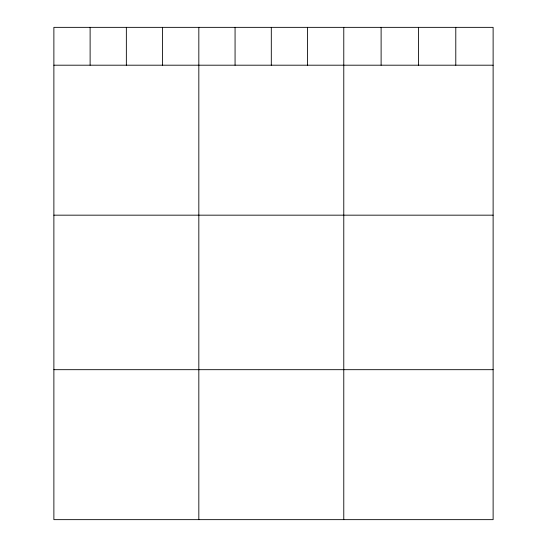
<?xml version="1.0" encoding="UTF-8"?>
<svg xmlns="http://www.w3.org/2000/svg" width="547" height="547" viewBox="0 0 547 547"><rect width="100%" height="100%" fill="white"/><g stroke="black" fill="none" stroke-linecap="round" stroke-linejoin="round"><path stroke-width="0.82" d="M493.12 65.196L493.12 519.65L53.879 519.65L53.879 27.35L493.12 27.35L493.12 65.196L53.879 65.196M53.879 215.169L493.12 215.169M53.879 369.683L493.12 369.683M455.788 27.35L455.788 65.196M418.448 27.35L418.448 65.196M381.115 27.35L381.115 65.196M343.776 27.35L343.776 519.65M307.544 27.35L307.544 65.196M271.305 27.35L271.305 65.196M235.066 27.35L235.066 65.196M198.828 27.35L198.828 519.65M162.589 27.35L162.589 65.196M126.35 27.35L126.35 65.196M90.118 27.35L90.118 65.196"/></g></svg>
